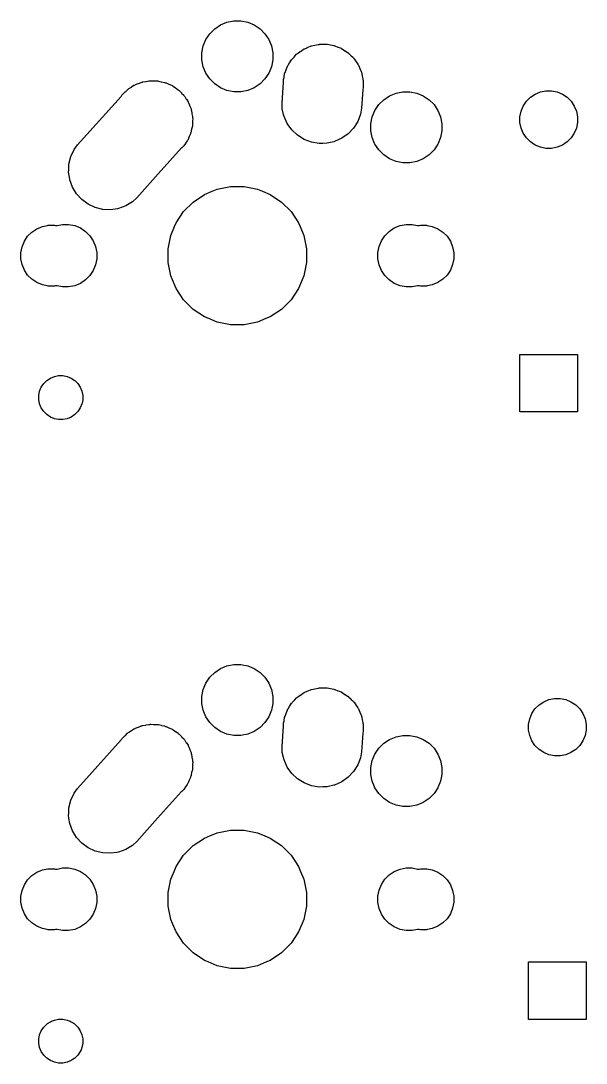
# Model space of a CAD drawing. Extents: x 53 to 306, y -113 to -55.
# Drawn here: x 246.01 to 262.73, y -90.58 to -59.72 of the extents above; entities that cross this region are included whole.
import ezdxf

# ---------------------------------------------------------------- set-up
doc = ezdxf.new("R2010")
doc.units = 0
doc.layers.add('BLACK', color=7, linetype='CONTINUOUS')

msp = doc.modelspace()

# ---------------------------------------------------------------- linework, layer by layer
at = {"layer": 'BLACK', "linetype": 'CONTINUOUS'}
for p, q in [((251.742, -59.9586), (251.914, -59.8436)), ((251.914, -59.8436), (252.105, -59.7644)), ((251.914, -59.8436), (251.914, -59.8436)), ((252.105, -59.7644), (252.308, -59.724)), ((252.308, -59.724), (252.516, -59.724)), ((252.516, -59.724), (252.719, -59.7644)), ((252.719, -59.7644), (252.91, -59.8436)), ((252.91, -59.8436), (252.91, -59.8436)), ((252.91, -59.8436), (253.082, -59.9586)), ((251.55, -60.1728), (251.596, -60.105)), ((251.596, -60.105), (251.742, -59.9586)), ((253.082, -59.9586), (253.228, -60.105)), ((253.228, -60.105), (253.274, -60.1728)), ((251.361, -60.6715), (251.401, -60.4684)), ((251.401, -60.4684), (251.481, -60.2772)), ((251.481, -60.2772), (251.55, -60.1728)), ((253.274, -60.1728), (253.343, -60.2772)), ((253.343, -60.2772), (253.423, -60.4684)), ((253.423, -60.4684), (253.463, -60.6715)), ((254.583, -60.4731), (254.603, -60.4667)), ((254.603, -60.4667), (254.609, -60.4642)), ((254.609, -60.4642), (254.699, -60.4463)), ((254.699, -60.4463), (254.703, -60.4455)), ((254.703, -60.4455), (254.8, -60.423)), ((254.8, -60.423), (254.809, -60.4227)), ((254.809, -60.4227), (254.829, -60.4204)), ((254.829, -60.4204), (254.836, -60.419)), ((254.836, -60.419), (254.931, -60.419)), ((254.931, -60.419), (254.935, -60.4189)), ((254.935, -60.4189), (255.032, -60.416)), ((255.032, -60.416), (255.039, -60.4173)), ((255.039, -60.4173), (255.06, -60.419)), ((255.06, -60.419), (255.068, -60.419)), ((255.068, -60.419), (255.164, -60.4381)), ((255.164, -60.4381), (255.167, -60.4387)), ((255.167, -60.4387), (255.26, -60.4543)), ((255.26, -60.4543), (255.267, -60.4569)), ((255.267, -60.4569), (255.287, -60.4626)), ((255.287, -60.4626), (255.295, -60.4642)), ((255.295, -60.4642), (255.388, -60.5028)), ((251.361, -60.8785), (251.361, -60.6715)), ((253.463, -60.6715), (253.463, -60.8785)), ((254.101, -60.7829), (254.175, -60.7045)), ((254.175, -60.7045), (254.182, -60.699)), ((254.182, -60.699), (254.198, -60.6856)), ((254.198, -60.6856), (254.202, -60.6815)), ((254.202, -60.6815), (254.248, -60.651)), ((254.248, -60.651), (254.274, -60.6334)), ((254.274, -60.6334), (254.277, -60.6313)), ((254.277, -60.6313), (254.363, -60.5701)), ((254.363, -60.5701), (254.372, -60.5663)), ((254.372, -60.5663), (254.39, -60.5563)), ((254.39, -60.5563), (254.395, -60.5528)), ((254.395, -60.5528), (254.403, -60.5495)), ((254.403, -60.5495), (254.477, -60.5187)), ((254.477, -60.5187), (254.481, -60.5173)), ((254.481, -60.5173), (254.575, -60.475)), ((254.575, -60.475), (254.583, -60.4731)), ((255.388, -60.5028), (255.391, -60.5041)), ((255.391, -60.5041), (255.477, -60.5365)), ((255.477, -60.5365), (255.483, -60.54)), ((255.483, -60.54), (255.501, -60.5495)), ((255.501, -60.5495), (255.509, -60.5528)), ((255.509, -60.5528), (255.595, -60.6104)), ((255.595, -60.6104), (255.598, -60.6123)), ((255.598, -60.6123), (255.673, -60.6594)), ((255.673, -60.6594), (255.678, -60.6635)), ((255.678, -60.6635), (255.694, -60.6764)), ((255.694, -60.6764), (255.702, -60.6815)), ((255.702, -60.6815), (255.777, -60.7565)), ((255.777, -60.7565), (255.779, -60.7591)), ((255.779, -60.7591), (255.812, -60.7897)), ((251.401, -61.0816), (251.361, -60.8785)), ((251.481, -61.2728), (251.401, -61.0816)), ((253.423, -61.0816), (253.343, -61.2728)), ((253.463, -60.8785), (253.423, -61.0816)), ((253.854, -61.1731), (253.893, -61.0695)), ((253.893, -61.0695), (253.898, -61.061)), ((253.898, -61.061), (253.908, -61.0426)), ((253.908, -61.0426), (253.91, -61.038)), ((253.91, -61.038), (253.956, -60.9691)), ((253.956, -60.9691), (253.958, -60.966)), ((253.958, -60.966), (254.016, -60.8731)), ((254.016, -60.8731), (254.023, -60.866)), ((254.023, -60.866), (254.036, -60.8498)), ((254.036, -60.8498), (254.039, -60.8453)), ((254.039, -60.8453), (254.098, -60.7856)), ((254.098, -60.7856), (254.101, -60.7829)), ((255.812, -60.7897), (255.842, -60.8182)), ((255.842, -60.8182), (255.845, -60.8227)), ((255.845, -60.8227), (255.859, -60.8386)), ((255.859, -60.8386), (255.865, -60.8453)), ((255.865, -60.8453), (255.925, -60.9352)), ((255.925, -60.9352), (255.928, -60.9383)), ((255.928, -60.9383), (255.976, -61.0068)), ((255.976, -61.0068), (255.979, -61.0116)), ((255.979, -61.0116), (255.989, -61.0297)), ((255.989, -61.0297), (255.994, -61.038)), ((255.994, -61.038), (256.036, -61.1394)), ((251.596, -61.445), (251.481, -61.2728)), ((251.481, -61.2728), (251.481, -61.2728)), ((253.343, -61.2728), (253.228, -61.445)), ((253.343, -61.2728), (253.343, -61.2728)), ((253.792, -61.396), (253.811, -61.2861)), ((253.811, -61.2861), (253.815, -61.2766)), ((253.811, -61.2861), (253.811, -61.2861)), ((253.811, -61.2861), (253.811, -61.2861)), ((253.815, -61.2766), (253.82, -61.2567)), ((253.82, -61.2567), (253.821, -61.252)), ((253.821, -61.252), (253.852, -61.1764)), ((253.852, -61.1764), (253.854, -61.1731)), ((256.036, -61.1394), (256.038, -61.1427)), ((256.038, -61.1427), (256.072, -61.2181)), ((256.072, -61.2181), (256.073, -61.2229)), ((256.073, -61.2229), (256.079, -61.2426)), ((256.079, -61.2426), (256.083, -61.252)), ((256.083, -61.252), (256.088, -61.2766)), ((256.088, -61.2766), (256.104, -61.3607)), ((256.104, -61.3607), (256.105, -61.3644)), ((256.105, -61.3644), (256.124, -61.4438)), ((249.203, -61.7294), (249.278, -61.6841)), ((249.278, -61.6841), (249.283, -61.6811)), ((249.283, -61.6811), (249.355, -61.6328)), ((249.355, -61.6328), (249.37, -61.6265)), ((249.355, -61.6328), (249.355, -61.6328)), ((249.37, -61.6265), (249.387, -61.6179)), ((249.387, -61.6179), (249.401, -61.6093)), ((249.401, -61.6093), (249.484, -61.5794)), ((249.484, -61.5794), (249.489, -61.5775)), ((249.489, -61.5775), (249.569, -61.5442)), ((249.569, -61.5442), (249.585, -61.541)), ((249.585, -61.541), (249.603, -61.5359)), ((249.603, -61.5359), (249.619, -61.5302)), ((249.619, -61.5302), (249.705, -61.5169)), ((249.705, -61.5169), (249.711, -61.516)), ((249.711, -61.516), (249.796, -61.499)), ((249.796, -61.499), (249.813, -61.499)), ((249.813, -61.499), (249.832, -61.4976)), ((249.832, -61.4976), (249.848, -61.495)), ((249.848, -61.495), (249.848, -61.495)), ((249.848, -61.495), (249.852, -61.4952)), ((249.852, -61.4952), (249.935, -61.4989)), ((249.935, -61.4989), (249.941, -61.499)), ((249.941, -61.499), (250.028, -61.499)), ((250.028, -61.499), (250.044, -61.5022)), ((250.044, -61.5022), (250.063, -61.5045)), ((250.063, -61.5045), (250.08, -61.5052)), ((250.08, -61.5052), (250.164, -61.526)), ((250.164, -61.526), (250.17, -61.5272)), ((250.17, -61.5272), (250.255, -61.5442)), ((250.255, -61.5442), (250.27, -61.5505)), ((250.27, -61.5505), (250.288, -61.5564)), ((250.288, -61.5564), (250.3, -61.5592)), ((250.3, -61.5592), (250.305, -61.5604)), ((250.305, -61.5604), (250.384, -61.5973)), ((250.384, -61.5973), (250.389, -61.5995)), ((250.389, -61.5995), (250.469, -61.6328)), ((250.469, -61.6328), (250.469, -61.6328)), ((250.469, -61.6328), (250.483, -61.642)), ((250.483, -61.642), (250.499, -61.6514)), ((250.499, -61.6514), (250.514, -61.6584)), ((250.514, -61.6584), (250.585, -61.71)), ((251.742, -61.5914), (251.596, -61.445)), ((251.914, -61.7064), (251.742, -61.5914)), ((253.082, -61.5914), (252.91, -61.7064)), ((253.228, -61.445), (253.082, -61.5914)), ((253.735, -62.1527), (253.776, -61.5524)), ((253.776, -61.4792), (253.78, -61.4573)), ((253.776, -61.544), (253.776, -61.4792)), ((253.776, -61.5524), (253.776, -61.544)), ((253.78, -61.4573), (253.792, -61.3996)), ((253.792, -61.3996), (253.792, -61.396)), ((256.124, -61.4438), (256.124, -61.4485)), ((256.124, -61.4485), (256.126, -61.4692)), ((256.126, -61.4692), (256.128, -61.4792)), ((256.128, -61.4792), (256.128, -61.5906)), ((256.128, -61.5906), (256.128, -61.5943)), ((256.128, -61.5943), (256.129, -61.6173)), ((256.129, -61.6173), (256.128, -61.6241)), ((256.128, -61.6241), (256.128, -61.6325)), ((256.128, -61.6325), (256.128, -61.7108)), ((247.688, -63.3926), (248.975, -61.9585)), ((248.975, -61.9585), (248.986, -61.9445)), ((248.986, -61.9445), (248.999, -61.9253)), ((248.999, -61.9253), (249.055, -61.8685)), ((249.055, -61.8685), (249.06, -61.8636)), ((249.06, -61.8636), (249.075, -61.8466)), ((249.075, -61.8466), (249.097, -61.8268)), ((249.075, -61.8466), (249.075, -61.8466)), ((249.075, -61.8466), (249.075, -61.8466)), ((249.097, -61.8268), (249.101, -61.823)), ((249.101, -61.823), (249.162, -61.7615)), ((249.162, -61.7615), (249.176, -61.7524)), ((249.176, -61.7524), (249.191, -61.7406)), ((249.191, -61.7406), (249.203, -61.7294)), ((249.203, -61.7294), (249.203, -61.7294)), ((250.585, -61.71), (250.589, -61.7131)), ((250.589, -61.7131), (250.614, -61.7294)), ((250.614, -61.7294), (250.662, -61.7615)), ((250.662, -61.7615), (250.673, -61.7733)), ((250.673, -61.7733), (250.688, -61.7856)), ((250.688, -61.7856), (250.701, -61.7954)), ((250.701, -61.7954), (250.76, -61.8597)), ((250.76, -61.8597), (250.764, -61.8637)), ((250.764, -61.8637), (250.825, -61.9253)), ((250.825, -61.9253), (250.835, -61.9391)), ((250.835, -61.9391), (250.846, -61.9541)), ((250.846, -61.9541), (250.858, -61.9663)), ((250.858, -61.9663), (250.903, -62.0407)), ((252.105, -61.7856), (251.914, -61.7064)), ((251.914, -61.7064), (251.914, -61.7064)), ((251.914, -61.7064), (251.914, -61.7064)), ((252.308, -61.826), (252.105, -61.7856)), ((252.516, -61.826), (252.308, -61.826)), ((252.719, -61.7856), (252.516, -61.826)), ((252.91, -61.7064), (252.719, -61.7856)), ((252.91, -61.7064), (252.91, -61.7064)), ((252.91, -61.7064), (252.91, -61.7064)), ((256.119, -61.7619), (256.081, -62.3126)), ((256.121, -61.746), (256.119, -61.7619)), ((256.128, -61.7108), (256.121, -61.746)), ((256.742, -62.0586), (256.914, -61.9436)), ((256.914, -61.9436), (257.105, -61.8644)), ((256.914, -61.9436), (256.914, -61.9436)), ((257.105, -61.8644), (257.308, -61.824)), ((257.308, -61.824), (257.516, -61.824)), ((257.516, -61.824), (257.719, -61.8644)), ((257.719, -61.8644), (257.91, -61.9436)), ((257.91, -61.9436), (257.91, -61.9436)), ((257.91, -61.9436), (258.082, -62.0586)), ((260.959, -62.1055), (261.078, -61.987)), ((261.078, -61.987), (261.217, -61.8939)), ((261.217, -61.8939), (261.372, -61.8297)), ((261.372, -61.8297), (261.536, -61.797)), ((261.536, -61.797), (261.704, -61.797)), ((261.704, -61.797), (261.868, -61.8297)), ((261.868, -61.8297), (262.023, -61.8939)), ((262.023, -61.8939), (262.162, -61.987)), ((262.162, -61.987), (262.281, -62.1055)), ((250.903, -62.0407), (250.906, -62.0454)), ((250.906, -62.0454), (250.954, -62.118)), ((250.954, -62.118), (250.961, -62.1333)), ((250.961, -62.1333), (250.969, -62.1503)), ((250.969, -62.1503), (250.978, -62.1644)), ((250.978, -62.1644), (251.007, -62.2462)), ((251.007, -62.2462), (251.009, -62.2512)), ((251.009, -62.2512), (251.035, -62.3126)), ((251.035, -62.3126), (251.043, -62.332)), ((253.736, -62.1939), (253.735, -62.1527)), ((253.74, -62.3262), (253.736, -62.1939)), ((256.081, -62.3126), (256.053, -62.4838)), ((256.5, -62.3488), (256.596, -62.205)), ((256.596, -62.205), (256.742, -62.0586)), ((258.082, -62.0586), (258.228, -62.205)), ((258.228, -62.205), (258.324, -62.3488)), ((260.802, -62.3998), (260.866, -62.2449)), ((260.866, -62.2449), (260.959, -62.1055)), ((262.281, -62.1055), (262.374, -62.2449)), ((262.374, -62.2449), (262.438, -62.3998)), ((251.043, -62.332), (251.046, -62.3483)), ((251.046, -62.3483), (251.051, -62.3666)), ((251.051, -62.3666), (251.057, -62.3821)), ((251.057, -62.3821), (251.07, -62.4681)), ((251.07, -62.4681), (251.071, -62.4735)), ((251.071, -62.4735), (251.088, -62.5592)), ((251.088, -62.5592), (251.088, -62.5758)), ((251.088, -62.5758), (251.089, -62.5948)), ((251.092, -62.6111), (251.088, -62.6979)), ((251.089, -62.5948), (251.092, -62.6111)), ((251.092, -62.6111), (251.092, -62.6111)), ((253.78, -62.4989), (253.74, -62.3262)), ((253.792, -62.5519), (253.78, -62.4989)), ((253.887, -62.7632), (253.792, -62.5519)), ((256.053, -62.4838), (255.97, -62.7004)), ((256.361, -62.7715), (256.401, -62.5684)), ((256.401, -62.5684), (256.481, -62.3772)), ((256.481, -62.3772), (256.5, -62.3488)), ((258.324, -62.3488), (258.343, -62.3772)), ((258.343, -62.3772), (258.423, -62.5684)), ((258.423, -62.5684), (258.463, -62.7715)), ((260.769, -62.5642), (260.802, -62.3998)), ((260.769, -62.7318), (260.769, -62.5642)), ((262.438, -62.3998), (262.471, -62.5642)), ((262.471, -62.5642), (262.471, -62.7318)), ((251.06, -62.9323), (251.051, -62.9785)), ((251.061, -62.9269), (251.06, -62.9323)), ((251.082, -62.8425), (251.061, -62.9269)), ((251.085, -62.8072), (251.082, -62.826)), ((251.082, -62.826), (251.082, -62.8425)), ((251.088, -62.7908), (251.085, -62.8072)), ((251.088, -62.6979), (251.088, -62.7034)), ((251.088, -62.7034), (251.088, -62.7908)), ((254.022, -62.9518), (253.887, -62.7632)), ((255.848, -62.8968), (255.689, -63.0655)), ((255.97, -62.7004), (255.848, -62.8968)), ((256.361, -62.9785), (256.361, -62.7715)), ((258.463, -62.7715), (258.463, -62.9785)), ((260.802, -62.8962), (260.769, -62.7318)), ((260.866, -63.0511), (260.802, -62.8962)), ((262.438, -62.8962), (262.374, -63.0511)), ((262.471, -62.7318), (262.438, -62.8962)), ((250.945, -63.2459), (250.936, -63.2625)), ((250.949, -63.2398), (250.945, -63.2459)), ((250.954, -63.232), (250.949, -63.2398)), ((250.988, -63.1512), (250.954, -63.232)), ((250.99, -63.1462), (250.988, -63.1512)), ((251.027, -63.0675), (250.99, -63.1462)), ((251.031, -63.0515), (251.027, -63.0675)), ((251.036, -63.0334), (251.031, -63.0515)), ((251.043, -63.018), (251.036, -63.0334)), ((251.051, -62.9785), (251.043, -63.018)), ((254.19, -63.1106), (254.022, -62.9518)), ((254.387, -63.2335), (254.19, -63.1106)), ((254.603, -63.3156), (254.387, -63.2335)), ((255.5, -63.1999), (255.289, -63.295)), ((255.689, -63.0655), (255.5, -63.1999)), ((256.401, -63.1816), (256.361, -62.9785)), ((256.472, -63.3511), (256.401, -63.1816)), ((258.423, -63.1816), (258.352, -63.3511)), ((258.463, -62.9785), (258.423, -63.1816)), ((260.959, -63.1905), (260.866, -63.0511)), ((261.078, -63.309), (260.959, -63.1905)), ((262.281, -63.1905), (262.162, -63.309)), ((262.374, -63.0511), (262.281, -63.1905)), ((247.487, -63.7425), (247.585, -63.5326)), ((247.585, -63.5326), (247.688, -63.3926)), ((247.688, -63.3926), (247.688, -63.3926)), ((247.688, -63.3926), (247.688, -63.3926)), ((250.764, -63.4868), (250.075, -64.2541)), ((250.768, -63.4818), (250.764, -63.4868)), ((250.825, -63.4247), (250.768, -63.4818)), ((250.874, -63.3519), (250.825, -63.4247)), ((250.877, -63.3474), (250.874, -63.3519)), ((250.929, -63.2774), (250.877, -63.3474)), ((250.936, -63.2625), (250.929, -63.2774)), ((254.832, -63.354), (254.603, -63.3156)), ((254.94, -63.3507), (254.832, -63.354)), ((255.063, -63.347), (254.94, -63.3507)), ((255.264, -63.3007), (255.063, -63.347)), ((255.289, -63.295), (255.264, -63.3007)), ((256.481, -63.3728), (256.472, -63.3511)), ((256.596, -63.545), (256.481, -63.3728)), ((256.742, -63.6914), (256.596, -63.545)), ((258.228, -63.545), (258.082, -63.6914)), ((258.343, -63.3728), (258.228, -63.545)), ((258.352, -63.3511), (258.343, -63.3728)), ((261.217, -63.4021), (261.078, -63.309)), ((261.372, -63.4663), (261.217, -63.4021)), ((261.536, -63.499), (261.372, -63.4663)), ((261.704, -63.499), (261.536, -63.499)), ((261.868, -63.4663), (261.704, -63.499)), ((262.023, -63.4021), (261.868, -63.4663)), ((262.162, -63.309), (262.023, -63.4021)), ((247.432, -63.9675), (247.487, -63.7425)), ((256.914, -63.8064), (256.742, -63.6914)), ((257.105, -63.8856), (256.914, -63.8064)), ((256.914, -63.8064), (256.914, -63.8064)), ((256.914, -63.8064), (256.914, -63.8064)), ((257.91, -63.8064), (257.719, -63.8856)), ((258.082, -63.6914), (257.91, -63.8064)), ((257.91, -63.8064), (257.91, -63.8064)), ((257.91, -63.8064), (257.91, -63.8064)), ((247.422, -64.1989), (247.425, -64.1413)), ((247.425, -64.1413), (247.432, -63.9675)), ((257.308, -63.926), (257.105, -63.8856)), ((257.516, -63.926), (257.308, -63.926)), ((257.719, -63.8856), (257.516, -63.926)), ((247.445, -64.351), (247.422, -64.1989)), ((247.457, -64.4279), (247.445, -64.351)), ((247.536, -64.6456), (247.457, -64.4279)), ((250.075, -64.2541), (249.439, -64.9634)), ((247.656, -64.8437), (247.536, -64.6456)), ((251.443, -64.8628), (251.667, -64.7703)), ((251.667, -64.7703), (251.816, -64.7087)), ((251.816, -64.7087), (252.211, -64.6301)), ((252.211, -64.6301), (252.613, -64.6301)), ((252.613, -64.6301), (253.008, -64.7087)), ((253.008, -64.7087), (253.157, -64.7703)), ((253.157, -64.7703), (253.381, -64.8628)), ((247.813, -65.0145), (247.656, -64.8437)), ((248, -65.1516), (247.813, -65.0145)), ((249.311, -65.0806), (249.113, -65.2007)), ((249.439, -64.9634), (249.311, -65.0806)), ((250.824, -65.3715), (251.108, -65.0866)), ((251.108, -65.0866), (251.443, -64.8628)), ((253.381, -64.8628), (253.716, -65.0866)), ((253.716, -65.0866), (254, -65.3715)), ((248.209, -65.2496), (248, -65.1516)), ((248.434, -65.3048), (248.209, -65.2496)), ((248.666, -65.315), (248.434, -65.3048)), ((248.867, -65.2841), (248.666, -65.315)), ((248.666, -65.315), (248.666, -65.315)), ((248.895, -65.2798), (248.867, -65.2841)), ((249.113, -65.2007), (248.895, -65.2798)), ((250.6, -65.7064), (250.824, -65.3715)), ((254, -65.3715), (254.224, -65.7064)), ((250.557, -65.8086), (250.6, -65.7064)), ((254.224, -65.7064), (254.267, -65.8086)), ((246.212, -66.1006), (246.338, -65.9751)), ((246.338, -65.9751), (246.485, -65.8765)), ((246.485, -65.8765), (246.649, -65.8086)), ((246.649, -65.8086), (246.798, -65.7789)), ((246.798, -65.7789), (246.823, -65.774)), ((246.823, -65.774), (247.001, -65.774)), ((247.001, -65.774), (247.034, -65.7805)), ((247.034, -65.7805), (247.058, -65.7829)), ((247.058, -65.7829), (247.082, -65.7805)), ((247.082, -65.7805), (247.241, -65.749)), ((247.241, -65.749), (247.423, -65.749)), ((247.423, -65.749), (247.602, -65.7846)), ((247.602, -65.7846), (247.771, -65.8544)), ((247.771, -65.8544), (247.922, -65.9557)), ((247.922, -65.9557), (248.051, -66.0847)), ((250.446, -66.0785), (250.557, -65.8086)), ((254.267, -65.8086), (254.378, -66.0785)), ((256.773, -66.0847), (256.902, -65.9557)), ((256.902, -65.9557), (257.053, -65.8544)), ((257.053, -65.8544), (257.222, -65.7846)), ((257.222, -65.7846), (257.401, -65.749)), ((257.401, -65.749), (257.583, -65.749)), ((257.583, -65.749), (257.742, -65.7805)), ((257.742, -65.7805), (257.766, -65.7829)), ((257.766, -65.7829), (257.79, -65.7805)), ((257.79, -65.7805), (257.823, -65.774)), ((257.823, -65.774), (258.001, -65.774)), ((258.001, -65.774), (258.026, -65.7789)), ((258.026, -65.7789), (258.175, -65.8086)), ((258.175, -65.8086), (258.339, -65.8765)), ((258.339, -65.8765), (258.486, -65.9751)), ((258.486, -65.9751), (258.612, -66.1006)), ((246.046, -66.4122), (246.114, -66.2482)), ((246.114, -66.2482), (246.212, -66.1006)), ((248.051, -66.0847), (248.153, -66.2364)), ((248.153, -66.2364), (248.222, -66.4049)), ((250.367, -66.4736), (250.446, -66.0785)), ((254.378, -66.0785), (254.457, -66.4736)), ((256.602, -66.4049), (256.671, -66.2364)), ((256.671, -66.2364), (256.773, -66.0847)), ((258.612, -66.1006), (258.71, -66.2482)), ((258.71, -66.2482), (258.778, -66.4122)), ((246.011, -66.5863), (246.046, -66.4122)), ((246.011, -66.7637), (246.011, -66.5863)), ((248.222, -66.4049), (248.258, -66.5838)), ((248.258, -66.5838), (248.258, -66.7662)), ((250.367, -66.8764), (250.367, -66.4736)), ((254.457, -66.4736), (254.457, -66.8764)), ((256.566, -66.5838), (256.602, -66.4049)), ((256.566, -66.7662), (256.566, -66.5838)), ((258.778, -66.4122), (258.813, -66.5863)), ((258.813, -66.5863), (258.813, -66.7637)), ((246.046, -66.9378), (246.011, -66.7637)), ((246.114, -67.1018), (246.046, -66.9378)), ((248.222, -66.9451), (248.153, -67.1136)), ((248.258, -66.7662), (248.222, -66.9451)), ((250.446, -67.2715), (250.367, -66.8764)), ((254.457, -66.8764), (254.378, -67.2715)), ((256.602, -66.9451), (256.566, -66.7662)), ((256.671, -67.1136), (256.602, -66.9451)), ((258.778, -66.9378), (258.71, -67.1018)), ((258.813, -66.7637), (258.778, -66.9378)), ((246.212, -67.2494), (246.114, -67.1018)), ((246.338, -67.3749), (246.212, -67.2494)), ((248.153, -67.1136), (248.051, -67.2653)), ((256.773, -67.2653), (256.671, -67.1136)), ((258.612, -67.2494), (258.486, -67.3749)), ((258.71, -67.1018), (258.612, -67.2494)), ((246.485, -67.4735), (246.338, -67.3749)), ((246.649, -67.5414), (246.485, -67.4735)), ((246.79, -67.5695), (246.649, -67.5414)), ((247.602, -67.5654), (247.423, -67.601)), ((247.771, -67.4956), (247.602, -67.5654)), ((247.922, -67.3943), (247.771, -67.4956)), ((248.051, -67.2653), (247.922, -67.3943)), ((250.497, -67.3943), (250.446, -67.2715)), ((250.6, -67.6436), (250.497, -67.3943)), ((254.327, -67.3943), (254.224, -67.6436)), ((254.378, -67.2715), (254.327, -67.3943)), ((256.902, -67.3943), (256.773, -67.2653)), ((257.053, -67.4956), (256.902, -67.3943)), ((257.222, -67.5654), (257.053, -67.4956)), ((257.401, -67.601), (257.222, -67.5654)), ((258.175, -67.5414), (258.034, -67.5695)), ((258.339, -67.4735), (258.175, -67.5414)), ((258.486, -67.3749), (258.339, -67.4735)), ((246.823, -67.576), (246.79, -67.5695)), ((247.001, -67.576), (246.823, -67.576)), ((247.034, -67.5695), (247.001, -67.576)), ((247.058, -67.5671), (247.034, -67.5695)), ((247.082, -67.5695), (247.058, -67.5671)), ((247.241, -67.601), (247.082, -67.5695)), ((247.423, -67.601), (247.241, -67.601)), ((250.824, -67.9785), (250.6, -67.6436)), ((254.224, -67.6436), (254, -67.9785)), ((257.583, -67.601), (257.401, -67.601)), ((257.742, -67.5695), (257.583, -67.601)), ((257.766, -67.5671), (257.742, -67.5695)), ((257.79, -67.5695), (257.766, -67.5671)), ((257.823, -67.576), (257.79, -67.5695)), ((258.001, -67.576), (257.823, -67.576)), ((258.034, -67.5695), (258.001, -67.576)), ((251.108, -68.2634), (250.824, -67.9785)), ((254, -67.9785), (253.716, -68.2634)), ((251.443, -68.4872), (251.108, -68.2634)), ((251.568, -68.5389), (251.443, -68.4872)), ((253.381, -68.4872), (253.256, -68.5389)), ((253.716, -68.2634), (253.381, -68.4872)), ((251.816, -68.6413), (251.568, -68.5389)), ((252.211, -68.7199), (251.816, -68.6413)), ((252.613, -68.7199), (252.211, -68.7199)), ((253.008, -68.6413), (252.613, -68.7199)), ((253.256, -68.5389), (253.008, -68.6413)), ((260.769, -71.299), (260.769, -69.597)), ((260.769, -69.597), (262.471, -69.597)), ((262.471, -69.597), (262.471, -71.299)), ((246.782, -70.3659), (246.884, -70.2981)), ((246.884, -70.2981), (247.002, -70.249)), ((247.002, -70.249), (247.128, -70.224)), ((247.128, -70.224), (247.256, -70.224)), ((247.256, -70.224), (247.382, -70.249)), ((247.382, -70.249), (247.5, -70.2981)), ((247.5, -70.2981), (247.602, -70.3659)), ((246.566, -70.6851), (246.615, -70.5666)), ((246.615, -70.5666), (246.686, -70.46)), ((246.686, -70.46), (246.777, -70.3693)), ((246.777, -70.3693), (246.782, -70.3659)), ((247.602, -70.3659), (247.607, -70.3693)), ((247.607, -70.3693), (247.698, -70.46)), ((247.698, -70.46), (247.769, -70.5666)), ((247.769, -70.5666), (247.818, -70.6851)), ((246.541, -70.8109), (246.566, -70.6851)), ((246.541, -70.9391), (246.541, -70.8109)), ((246.56, -71.0362), (246.541, -70.9391)), ((247.818, -70.6851), (247.843, -70.8109)), ((247.843, -70.9391), (247.824, -71.0362)), ((247.843, -70.8109), (247.843, -70.9391)), ((246.566, -71.0649), (246.56, -71.0362)), ((246.615, -71.1834), (246.566, -71.0649)), ((246.686, -71.29), (246.615, -71.1834)), ((247.769, -71.1834), (247.698, -71.29)), ((247.818, -71.0649), (247.769, -71.1834)), ((247.824, -71.0362), (247.818, -71.0649)), ((246.777, -71.3807), (246.686, -71.29)), ((246.884, -71.4519), (246.777, -71.3807)), ((247.002, -71.501), (246.884, -71.4519)), ((246.884, -71.4519), (246.884, -71.4519)), ((246.884, -71.4519), (246.884, -71.4519)), ((247.128, -71.526), (247.002, -71.501)), ((247.256, -71.526), (247.128, -71.526)), ((247.382, -71.501), (247.256, -71.526)), ((247.5, -71.4519), (247.382, -71.501)), ((247.607, -71.3807), (247.5, -71.4519)), ((247.5, -71.4519), (247.5, -71.4519)), ((247.5, -71.4519), (247.5, -71.4519)), ((247.698, -71.29), (247.607, -71.3807)), ((262.471, -71.299), (260.769, -71.299)), ((251.742, -79.0086), (251.914, -78.8936)), ((251.914, -78.8936), (251.981, -78.866)), ((251.981, -78.866), (252.105, -78.8144)), ((252.105, -78.8144), (252.308, -78.774)), ((252.308, -78.774), (252.516, -78.774)), ((252.516, -78.774), (252.719, -78.8144)), ((252.719, -78.8144), (252.843, -78.866)), ((252.843, -78.866), (252.91, -78.8936)), ((252.91, -78.8936), (253.082, -79.0086)), ((251.481, -79.3259), (251.596, -79.155)), ((251.596, -79.155), (251.742, -79.0086)), ((253.082, -79.0086), (253.228, -79.155)), ((253.228, -79.155), (253.343, -79.3259)), ((251.361, -79.7215), (251.401, -79.5184)), ((251.401, -79.5184), (251.481, -79.3272)), ((251.481, -79.3272), (251.481, -79.3259)), ((253.343, -79.3259), (253.343, -79.3272)), ((253.343, -79.3272), (253.423, -79.5184)), ((253.423, -79.5184), (253.463, -79.7215)), ((254.403, -79.5995), (254.477, -79.5687)), ((254.477, -79.5687), (254.481, -79.5673)), ((254.481, -79.5673), (254.575, -79.525)), ((254.575, -79.525), (254.583, -79.5231)), ((254.583, -79.5231), (254.603, -79.5167)), ((254.603, -79.5167), (254.609, -79.5142)), ((254.609, -79.5142), (254.699, -79.4963)), ((254.699, -79.4963), (254.703, -79.4955)), ((254.703, -79.4955), (254.8, -79.473)), ((254.8, -79.473), (254.809, -79.4727)), ((254.809, -79.4727), (254.829, -79.4704)), ((254.829, -79.4704), (254.836, -79.469)), ((254.836, -79.469), (254.931, -79.469)), ((254.931, -79.469), (254.935, -79.4689)), ((254.935, -79.4689), (255.032, -79.466)), ((255.032, -79.466), (255.039, -79.4673)), ((255.039, -79.4673), (255.06, -79.469)), ((255.06, -79.469), (255.068, -79.469)), ((255.068, -79.469), (255.164, -79.4881)), ((255.164, -79.4881), (255.167, -79.4887)), ((255.167, -79.4887), (255.26, -79.5043)), ((255.26, -79.5043), (255.267, -79.5069)), ((255.267, -79.5069), (255.287, -79.5126)), ((255.287, -79.5126), (255.295, -79.5142)), ((255.295, -79.5142), (255.388, -79.5528)), ((255.388, -79.5528), (255.391, -79.5541)), ((255.391, -79.5541), (255.477, -79.5865)), ((255.477, -79.5865), (255.483, -79.59)), ((255.483, -79.59), (255.501, -79.5995)), ((251.361, -79.9285), (251.361, -79.7215)), ((253.463, -79.7215), (253.463, -79.9285)), ((254.023, -79.916), (254.036, -79.8998)), ((254.036, -79.8998), (254.039, -79.8953)), ((254.039, -79.8953), (254.098, -79.8356)), ((254.098, -79.8356), (254.101, -79.8329)), ((254.101, -79.8329), (254.175, -79.7545)), ((254.175, -79.7545), (254.182, -79.749)), ((254.182, -79.749), (254.198, -79.7356)), ((254.198, -79.7356), (254.202, -79.7315)), ((254.202, -79.7315), (254.268, -79.6878)), ((254.268, -79.6878), (254.274, -79.6834)), ((254.274, -79.6834), (254.277, -79.6813)), ((254.277, -79.6813), (254.363, -79.6201)), ((254.363, -79.6201), (254.372, -79.6163)), ((254.372, -79.6163), (254.39, -79.6063)), ((254.39, -79.6063), (254.395, -79.6028)), ((254.395, -79.6028), (254.403, -79.5995)), ((255.501, -79.5995), (255.509, -79.6028)), ((255.509, -79.6028), (255.595, -79.6604)), ((255.595, -79.6604), (255.598, -79.6623)), ((255.598, -79.6623), (255.673, -79.7094)), ((255.673, -79.7094), (255.678, -79.7135)), ((255.678, -79.7135), (255.694, -79.7264)), ((255.694, -79.7264), (255.702, -79.7315)), ((255.702, -79.7315), (255.777, -79.8065)), ((255.777, -79.8065), (255.779, -79.8091)), ((255.779, -79.8091), (255.825, -79.8522)), ((255.825, -79.8522), (255.842, -79.8682)), ((255.842, -79.8682), (255.845, -79.8727)), ((255.845, -79.8727), (255.859, -79.8886)), ((255.859, -79.8886), (255.865, -79.8953)), ((255.865, -79.8953), (255.925, -79.9852)), ((261.332, -79.97), (261.471, -79.8769)), ((261.471, -79.8769), (261.626, -79.8127)), ((261.626, -79.8127), (261.79, -79.78)), ((261.79, -79.78), (261.958, -79.78)), ((261.958, -79.78), (262.122, -79.8127)), ((262.122, -79.8127), (262.277, -79.8769)), ((262.277, -79.8769), (262.416, -79.97)), ((251.401, -80.1316), (251.361, -79.9285)), ((251.481, -80.3228), (251.401, -80.1316)), ((253.423, -80.1316), (253.343, -80.3228)), ((253.463, -79.9285), (253.423, -80.1316)), ((253.854, -80.2231), (253.893, -80.1195)), ((253.893, -80.1195), (253.898, -80.111)), ((253.898, -80.111), (253.908, -80.0926)), ((253.908, -80.0926), (253.91, -80.088)), ((253.91, -80.088), (253.956, -80.0191)), ((253.956, -80.0191), (253.958, -80.016)), ((253.958, -80.016), (254.016, -79.9231)), ((254.016, -79.9231), (254.023, -79.916)), ((255.925, -79.9852), (255.928, -79.9883)), ((255.928, -79.9883), (255.976, -80.0568)), ((255.976, -80.0568), (255.979, -80.0616)), ((255.979, -80.0616), (255.989, -80.0797)), ((255.989, -80.0797), (255.994, -80.088)), ((255.994, -80.088), (256.036, -80.1894)), ((256.036, -80.1894), (256.038, -80.1927)), ((256.038, -80.1927), (256.072, -80.2681)), ((261.12, -80.2279), (261.213, -80.0885)), ((261.213, -80.0885), (261.332, -79.97)), ((262.416, -79.97), (262.535, -80.0885)), ((262.535, -80.0885), (262.628, -80.2279)), ((251.596, -80.495), (251.481, -80.3228)), ((251.481, -80.3228), (251.481, -80.3228)), ((251.742, -80.6414), (251.596, -80.495)), ((253.228, -80.495), (253.082, -80.6414)), ((253.343, -80.3228), (253.228, -80.495)), ((253.343, -80.3228), (253.343, -80.3228)), ((253.776, -80.5292), (253.78, -80.5073)), ((253.78, -80.5073), (253.792, -80.4496)), ((253.792, -80.446), (253.811, -80.3361)), ((253.792, -80.4496), (253.792, -80.446)), ((253.811, -80.3361), (253.815, -80.3266)), ((253.811, -80.3361), (253.811, -80.3361)), ((253.811, -80.3361), (253.811, -80.3361)), ((253.815, -80.3266), (253.82, -80.3067)), ((253.82, -80.3067), (253.821, -80.302)), ((253.821, -80.302), (253.852, -80.2264)), ((253.852, -80.2264), (253.854, -80.2231)), ((256.072, -80.2681), (256.073, -80.2729)), ((256.073, -80.2729), (256.079, -80.2926)), ((256.079, -80.2926), (256.083, -80.302)), ((256.083, -80.302), (256.09, -80.3361)), ((256.09, -80.3361), (256.104, -80.4107)), ((256.104, -80.4107), (256.105, -80.4144)), ((256.105, -80.4144), (256.124, -80.4938)), ((256.124, -80.4938), (256.124, -80.4985)), ((256.124, -80.4985), (256.126, -80.5192)), ((256.126, -80.5192), (256.128, -80.5292)), ((261.023, -80.5472), (261.056, -80.3828)), ((261.056, -80.3828), (261.12, -80.2279)), ((262.628, -80.2279), (262.692, -80.3828)), ((262.692, -80.3828), (262.725, -80.5472)), ((249.101, -80.873), (249.162, -80.8115)), ((249.162, -80.8115), (249.176, -80.8024)), ((249.176, -80.8024), (249.191, -80.7906)), ((249.191, -80.7906), (249.203, -80.7794)), ((249.203, -80.7794), (249.278, -80.7341)), ((249.203, -80.7794), (249.203, -80.7794)), ((249.278, -80.7341), (249.283, -80.7311)), ((249.283, -80.7311), (249.344, -80.6901)), ((249.344, -80.6901), (249.355, -80.6828)), ((249.355, -80.6828), (249.37, -80.6765)), ((249.37, -80.6765), (249.387, -80.6679)), ((249.387, -80.6679), (249.401, -80.6593)), ((249.401, -80.6593), (249.484, -80.6294)), ((249.484, -80.6294), (249.489, -80.6275)), ((249.489, -80.6275), (249.569, -80.5942)), ((249.569, -80.5942), (249.585, -80.591)), ((249.585, -80.591), (249.603, -80.5859)), ((249.603, -80.5859), (249.619, -80.5802)), ((249.619, -80.5802), (249.705, -80.5669)), ((249.705, -80.5669), (249.711, -80.566)), ((249.711, -80.566), (249.796, -80.549)), ((249.796, -80.549), (249.813, -80.549)), ((249.813, -80.549), (249.832, -80.5476)), ((249.832, -80.5476), (249.848, -80.545)), ((249.848, -80.545), (249.848, -80.545)), ((249.848, -80.545), (249.852, -80.5452)), ((249.852, -80.5452), (249.935, -80.5489)), ((249.935, -80.5489), (249.941, -80.549)), ((249.941, -80.549), (250.028, -80.549)), ((250.028, -80.549), (250.044, -80.5522)), ((250.044, -80.5522), (250.063, -80.5545)), ((250.063, -80.5545), (250.08, -80.5552)), ((250.08, -80.5552), (250.164, -80.576)), ((250.164, -80.576), (250.17, -80.5772)), ((250.17, -80.5772), (250.255, -80.5942)), ((250.255, -80.5942), (250.27, -80.6005)), ((250.27, -80.6005), (250.288, -80.6064)), ((250.288, -80.6064), (250.3, -80.6092)), ((250.3, -80.6092), (250.305, -80.6104)), ((250.305, -80.6104), (250.384, -80.6473)), ((250.384, -80.6473), (250.389, -80.6495)), ((250.389, -80.6495), (250.469, -80.6828)), ((250.469, -80.6828), (250.48, -80.6901)), ((250.48, -80.6901), (250.483, -80.692)), ((250.483, -80.692), (250.499, -80.7014)), ((250.499, -80.7014), (250.514, -80.7084)), ((250.514, -80.7084), (250.585, -80.76)), ((250.585, -80.76), (250.589, -80.7631)), ((250.589, -80.7631), (250.662, -80.8115)), ((250.662, -80.8115), (250.673, -80.8233)), ((250.673, -80.8233), (250.688, -80.8356)), ((251.914, -80.7564), (251.742, -80.6414)), ((252.105, -80.8356), (251.914, -80.7564)), ((251.914, -80.7564), (251.914, -80.7564)), ((251.914, -80.7564), (251.914, -80.7564)), ((252.91, -80.7564), (252.719, -80.8356)), ((253.082, -80.6414), (252.91, -80.7564)), ((252.91, -80.7564), (252.91, -80.7564)), ((252.91, -80.7564), (252.91, -80.7564)), ((253.735, -81.2027), (253.776, -80.6024)), ((253.776, -80.594), (253.776, -80.5292)), ((253.776, -80.6024), (253.776, -80.594)), ((256.119, -80.8119), (256.081, -81.3626)), ((256.121, -80.796), (256.119, -80.8119)), ((256.128, -80.7608), (256.121, -80.796)), ((256.128, -80.5292), (256.128, -80.6406)), ((256.128, -80.6406), (256.128, -80.6443)), ((256.128, -80.6443), (256.129, -80.6673)), ((256.129, -80.6673), (256.128, -80.6741)), ((256.128, -80.6741), (256.128, -80.6825)), ((256.128, -80.6825), (256.128, -80.7608)), ((261.023, -80.7148), (261.023, -80.5472)), ((261.056, -80.8792), (261.023, -80.7148)), ((262.725, -80.7148), (262.692, -80.8792)), ((262.725, -80.5472), (262.725, -80.7148)), ((247.688, -82.4426), (248.975, -81.0085)), ((248.975, -81.0085), (248.986, -80.9945)), ((248.986, -80.9945), (248.999, -80.9753)), ((248.999, -80.9753), (249.055, -80.9185)), ((249.055, -80.9185), (249.06, -80.9136)), ((249.06, -80.9136), (249.075, -80.8966)), ((249.075, -80.8966), (249.097, -80.8768)), ((249.075, -80.8966), (249.075, -80.8966)), ((249.075, -80.8966), (249.075, -80.8966)), ((249.097, -80.8768), (249.101, -80.873)), ((250.688, -80.8356), (250.701, -80.8454)), ((250.701, -80.8454), (250.76, -80.9097)), ((250.76, -80.9097), (250.764, -80.9137)), ((250.764, -80.9137), (250.825, -80.9753)), ((250.825, -80.9753), (250.835, -80.9891)), ((250.835, -80.9891), (250.846, -81.0041)), ((250.846, -81.0041), (250.858, -81.0163)), ((250.858, -81.0163), (250.903, -81.0907)), ((250.903, -81.0907), (250.906, -81.0954)), ((250.906, -81.0954), (250.954, -81.168)), ((252.308, -80.876), (252.105, -80.8356)), ((252.516, -80.876), (252.308, -80.876)), ((252.719, -80.8356), (252.516, -80.876)), ((256.596, -81.255), (256.742, -81.1086)), ((256.742, -81.1086), (256.914, -80.9936)), ((256.914, -80.9936), (257.105, -80.9144)), ((256.914, -80.9936), (256.914, -80.9936)), ((257.105, -80.9144), (257.308, -80.874)), ((257.308, -80.874), (257.516, -80.874)), ((257.516, -80.874), (257.719, -80.9144)), ((257.719, -80.9144), (257.91, -80.9936)), ((257.91, -80.9936), (257.91, -80.9936)), ((257.91, -80.9936), (258.082, -81.1086)), ((258.082, -81.1086), (258.228, -81.255)), ((261.12, -81.0341), (261.056, -80.8792)), ((261.213, -81.1735), (261.12, -81.0341)), ((262.628, -81.0341), (262.535, -81.1735)), ((262.692, -80.8792), (262.628, -81.0341)), ((250.954, -81.168), (250.961, -81.1833)), ((250.961, -81.1833), (250.969, -81.2003)), ((250.969, -81.2003), (250.978, -81.2144)), ((250.978, -81.2144), (251.007, -81.2962)), ((251.007, -81.2962), (251.009, -81.3012)), ((251.009, -81.3012), (251.043, -81.382)), ((251.043, -81.382), (251.045, -81.3908)), ((251.045, -81.3908), (251.046, -81.3983)), ((251.046, -81.3983), (251.051, -81.4166)), ((251.051, -81.4166), (251.057, -81.4321)), ((251.057, -81.4321), (251.07, -81.5181)), ((253.737, -81.2854), (253.735, -81.2027)), ((253.74, -81.3762), (253.737, -81.2854)), ((253.776, -81.533), (253.74, -81.3762)), ((256.081, -81.3626), (256.053, -81.5338)), ((256.401, -81.6184), (256.481, -81.4272)), ((256.481, -81.4272), (256.5, -81.3983)), ((256.5, -81.3983), (256.596, -81.255)), ((258.228, -81.255), (258.324, -81.3983)), ((258.324, -81.3983), (258.343, -81.4272)), ((258.343, -81.4272), (258.423, -81.6184)), ((261.332, -81.292), (261.213, -81.1735)), ((261.471, -81.3851), (261.332, -81.292)), ((261.626, -81.4493), (261.471, -81.3851)), ((262.277, -81.3851), (262.122, -81.4493)), ((262.416, -81.292), (262.277, -81.3851)), ((262.535, -81.1735), (262.416, -81.292)), ((251.07, -81.5181), (251.071, -81.5235)), ((251.071, -81.5235), (251.088, -81.609)), ((251.088, -81.609), (251.088, -81.6092)), ((251.088, -81.6092), (251.088, -81.6258)), ((251.088, -81.6258), (251.089, -81.6448)), ((251.092, -81.6611), (251.088, -81.7479)), ((251.088, -81.7479), (251.088, -81.7534)), ((251.088, -81.7534), (251.088, -81.8408)), ((251.089, -81.6448), (251.092, -81.6611)), ((251.092, -81.6611), (251.092, -81.6611)), ((253.792, -81.6019), (253.776, -81.533)), ((253.887, -81.8132), (253.792, -81.6019)), ((255.97, -81.7504), (255.848, -81.9468)), ((256.053, -81.5338), (255.97, -81.7504)), ((256.361, -81.8215), (256.401, -81.6184)), ((258.423, -81.6184), (258.463, -81.8215)), ((261.79, -81.482), (261.626, -81.4493)), ((261.958, -81.482), (261.79, -81.482)), ((262.122, -81.4493), (261.958, -81.482)), ((251.051, -82.0285), (251.043, -82.068)), ((251.06, -81.9823), (251.051, -82.0285)), ((251.061, -81.9769), (251.06, -81.9823)), ((251.082, -81.8925), (251.061, -81.9769)), ((251.085, -81.8572), (251.082, -81.876)), ((251.082, -81.876), (251.082, -81.8925)), ((251.088, -81.8408), (251.085, -81.8572)), ((254.022, -82.0018), (253.887, -81.8132)), ((254.19, -82.1606), (254.022, -82.0018)), ((255.848, -81.9468), (255.689, -82.1155)), ((256.361, -82.0285), (256.361, -81.8215)), ((256.401, -82.2316), (256.361, -82.0285)), ((258.463, -82.0285), (258.423, -82.2316)), ((258.463, -81.8215), (258.463, -82.0285)), ((250.929, -82.3274), (250.877, -82.3974)), ((250.936, -82.3125), (250.929, -82.3274)), ((250.945, -82.2959), (250.936, -82.3125)), ((250.954, -82.282), (250.945, -82.2959)), ((250.988, -82.2012), (250.954, -82.282)), ((250.954, -82.282), (250.954, -82.282)), ((250.99, -82.1962), (250.988, -82.2012)), ((251.027, -82.1175), (250.99, -82.1962)), ((251.031, -82.1015), (251.027, -82.1175)), ((251.036, -82.0834), (251.031, -82.1015)), ((251.043, -82.068), (251.036, -82.0834)), ((254.387, -82.2835), (254.19, -82.1606)), ((254.603, -82.3656), (254.387, -82.2835)), ((254.832, -82.404), (254.603, -82.3656)), ((255.264, -82.3507), (255.063, -82.397)), ((255.289, -82.345), (255.264, -82.3507)), ((255.5, -82.2499), (255.289, -82.345)), ((255.689, -82.1155), (255.5, -82.2499)), ((256.47, -82.3974), (256.401, -82.2316)), ((258.423, -82.2316), (258.354, -82.3974)), ((247.487, -82.7925), (247.585, -82.5826)), ((247.585, -82.5826), (247.688, -82.4426)), ((247.688, -82.4426), (247.688, -82.4426)), ((247.688, -82.4426), (247.688, -82.4426)), ((250.764, -82.5368), (250.053, -83.3293)), ((250.768, -82.5318), (250.764, -82.5368)), ((250.825, -82.4747), (250.768, -82.5318)), ((250.874, -82.4019), (250.825, -82.4747)), ((250.877, -82.3974), (250.874, -82.4019)), ((254.94, -82.4007), (254.832, -82.404)), ((255.063, -82.397), (254.94, -82.4007)), ((256.481, -82.4228), (256.47, -82.3974)), ((256.596, -82.595), (256.481, -82.4228)), ((256.742, -82.7414), (256.596, -82.595)), ((258.228, -82.595), (258.082, -82.7414)), ((258.343, -82.4228), (258.228, -82.595)), ((258.354, -82.3974), (258.343, -82.4228)), ((247.432, -83.0175), (247.487, -82.7925)), ((256.914, -82.8564), (256.742, -82.7414)), ((257.105, -82.9356), (256.914, -82.8564)), ((256.914, -82.8564), (256.914, -82.8564)), ((256.914, -82.8564), (256.914, -82.8564)), ((257.308, -82.976), (257.105, -82.9356)), ((257.516, -82.976), (257.308, -82.976)), ((257.719, -82.9356), (257.516, -82.976)), ((257.91, -82.8564), (257.719, -82.9356)), ((258.082, -82.7414), (257.91, -82.8564)), ((257.91, -82.8564), (257.91, -82.8564)), ((257.91, -82.8564), (257.91, -82.8564)), ((247.422, -83.2489), (247.425, -83.172)), ((247.434, -83.3293), (247.422, -83.2489)), ((247.425, -83.172), (247.432, -83.0175)), ((247.457, -83.4779), (247.434, -83.3293)), ((247.536, -83.6956), (247.457, -83.4779)), ((250.053, -83.3293), (249.439, -84.0134)), ((247.656, -83.8937), (247.536, -83.6956)), ((247.813, -84.0645), (247.656, -83.8937)), ((251.108, -84.1366), (251.443, -83.9128)), ((251.443, -83.9128), (251.598, -83.849)), ((251.598, -83.849), (251.816, -83.7587)), ((251.816, -83.7587), (252.211, -83.6801)), ((252.211, -83.6801), (252.613, -83.6801)), ((252.613, -83.6801), (253.008, -83.7587)), ((253.008, -83.7587), (253.226, -83.849)), ((253.226, -83.849), (253.381, -83.9128)), ((253.381, -83.9128), (253.716, -84.1366)), ((248, -84.2016), (247.813, -84.0645)), ((248.209, -84.2996), (248, -84.2016)), ((249.311, -84.1306), (249.113, -84.2507)), ((249.439, -84.0134), (249.311, -84.1306)), ((250.824, -84.4215), (251.108, -84.1366)), ((253.716, -84.1366), (254, -84.4215)), ((248.434, -84.3548), (248.209, -84.2996)), ((248.666, -84.365), (248.434, -84.3548)), ((248.849, -84.3368), (248.666, -84.365)), ((248.666, -84.365), (248.666, -84.365)), ((248.895, -84.3298), (248.849, -84.3368)), ((249.113, -84.2507), (248.895, -84.3298)), ((250.6, -84.7564), (250.824, -84.4215)), ((254, -84.4215), (254.224, -84.7564)), ((246.649, -84.8586), (246.811, -84.8265)), ((246.811, -84.8265), (246.823, -84.824)), ((246.823, -84.824), (247.001, -84.824)), ((247.001, -84.824), (247.034, -84.8305)), ((247.034, -84.8305), (247.058, -84.8329)), ((247.058, -84.8329), (247.082, -84.8305)), ((247.082, -84.8305), (247.241, -84.799)), ((247.241, -84.799), (247.423, -84.799)), ((247.423, -84.799), (247.602, -84.8346)), ((247.602, -84.8346), (247.771, -84.9044)), ((250.54, -84.9004), (250.6, -84.7564)), ((254.224, -84.7564), (254.284, -84.9004)), ((257.053, -84.9044), (257.222, -84.8346)), ((257.222, -84.8346), (257.401, -84.799)), ((257.401, -84.799), (257.583, -84.799)), ((257.583, -84.799), (257.742, -84.8305)), ((257.742, -84.8305), (257.766, -84.8329)), ((257.766, -84.8329), (257.79, -84.8305)), ((257.79, -84.8305), (257.823, -84.824)), ((257.823, -84.824), (258.001, -84.824)), ((258.001, -84.824), (258.013, -84.8265)), ((258.013, -84.8265), (258.175, -84.8586)), ((246.114, -85.2982), (246.212, -85.1506)), ((246.212, -85.1506), (246.338, -85.0251)), ((246.338, -85.0251), (246.485, -84.9265)), ((246.485, -84.9265), (246.649, -84.8586)), ((247.771, -84.9044), (247.922, -85.0057)), ((247.922, -85.0057), (248.051, -85.1347)), ((248.051, -85.1347), (248.153, -85.2864)), ((250.367, -85.5236), (250.446, -85.1285)), ((250.446, -85.1285), (250.54, -84.9004)), ((254.284, -84.9004), (254.378, -85.1285)), ((254.378, -85.1285), (254.457, -85.5236)), ((256.671, -85.2864), (256.773, -85.1347)), ((256.773, -85.1347), (256.902, -85.0057)), ((256.902, -85.0057), (257.053, -84.9044)), ((258.175, -84.8586), (258.339, -84.9265)), ((258.339, -84.9265), (258.486, -85.0251)), ((258.486, -85.0251), (258.612, -85.1506)), ((258.612, -85.1506), (258.71, -85.2982)), ((246.046, -85.4622), (246.114, -85.2982)), ((248.153, -85.2864), (248.222, -85.4549)), ((248.222, -85.4549), (248.258, -85.6338)), ((256.566, -85.6338), (256.602, -85.4549)), ((256.602, -85.4549), (256.671, -85.2864)), ((258.71, -85.2982), (258.778, -85.4622)), ((246.011, -85.6363), (246.046, -85.4622)), ((246.011, -85.8137), (246.011, -85.6363)), ((248.258, -85.6338), (248.258, -85.8162)), ((250.367, -85.9264), (250.367, -85.5236)), ((254.457, -85.5236), (254.457, -85.9264)), ((256.566, -85.8162), (256.566, -85.6338)), ((258.778, -85.4622), (258.813, -85.6363)), ((258.813, -85.6363), (258.813, -85.8137)), ((246.046, -85.9878), (246.011, -85.8137)), ((246.114, -86.1518), (246.046, -85.9878)), ((248.222, -85.9951), (248.153, -86.1636)), ((248.258, -85.8162), (248.222, -85.9951)), ((250.446, -86.3215), (250.367, -85.9264)), ((254.457, -85.9264), (254.378, -86.3215)), ((256.602, -85.9951), (256.566, -85.8162)), ((256.671, -86.1636), (256.602, -85.9951)), ((258.778, -85.9878), (258.71, -86.1518)), ((258.813, -85.8137), (258.778, -85.9878)), ((246.212, -86.2994), (246.114, -86.1518)), ((246.338, -86.4249), (246.212, -86.2994)), ((248.051, -86.3153), (247.922, -86.4443)), ((248.153, -86.1636), (248.051, -86.3153)), ((250.497, -86.4443), (250.446, -86.3215)), ((254.378, -86.3215), (254.327, -86.4443)), ((256.773, -86.3153), (256.671, -86.1636)), ((256.902, -86.4443), (256.773, -86.3153)), ((258.612, -86.2994), (258.486, -86.4249)), ((258.71, -86.1518), (258.612, -86.2994)), ((246.485, -86.5235), (246.338, -86.4249)), ((246.649, -86.5914), (246.485, -86.5235)), ((246.79, -86.6195), (246.649, -86.5914)), ((246.823, -86.626), (246.79, -86.6195)), ((247.001, -86.626), (246.823, -86.626)), ((247.034, -86.6195), (247.001, -86.626)), ((247.058, -86.6171), (247.034, -86.6195)), ((247.082, -86.6195), (247.058, -86.6171)), ((247.241, -86.651), (247.082, -86.6195)), ((247.423, -86.651), (247.241, -86.651)), ((247.602, -86.6154), (247.423, -86.651)), ((247.771, -86.5456), (247.602, -86.6154)), ((247.922, -86.4443), (247.771, -86.5456)), ((250.6, -86.6936), (250.497, -86.4443)), ((250.824, -87.0285), (250.6, -86.6936)), ((254.224, -86.6936), (254, -87.0285)), ((254.327, -86.4443), (254.224, -86.6936)), ((257.053, -86.5456), (256.902, -86.4443)), ((257.222, -86.6154), (257.053, -86.5456)), ((257.401, -86.651), (257.222, -86.6154)), ((257.583, -86.651), (257.401, -86.651)), ((257.742, -86.6195), (257.583, -86.651)), ((257.766, -86.6171), (257.742, -86.6195)), ((257.79, -86.6195), (257.766, -86.6171)), ((257.823, -86.626), (257.79, -86.6195)), ((258.001, -86.626), (257.823, -86.626)), ((258.034, -86.6195), (258.001, -86.626)), ((258.175, -86.5914), (258.034, -86.6195)), ((258.339, -86.5235), (258.175, -86.5914)), ((258.486, -86.4249), (258.339, -86.5235)), ((251.108, -87.3134), (250.824, -87.0285)), ((254, -87.0285), (253.716, -87.3134)), ((251.443, -87.5372), (251.108, -87.3134)), ((251.547, -87.58), (251.443, -87.5372)), ((251.816, -87.6913), (251.547, -87.58)), ((253.277, -87.58), (253.008, -87.6913)), ((253.381, -87.5372), (253.277, -87.58)), ((253.716, -87.3134), (253.381, -87.5372)), ((261.023, -89.282), (261.023, -87.58)), ((261.023, -87.58), (262.725, -87.58)), ((262.725, -87.58), (262.725, -89.282)), ((252.211, -87.7699), (251.816, -87.6913)), ((252.613, -87.7699), (252.211, -87.7699)), ((253.008, -87.6913), (252.613, -87.7699)), ((246.686, -89.51), (246.777, -89.4193)), ((246.777, -89.4193), (246.8, -89.404)), ((246.8, -89.404), (246.884, -89.3481)), ((246.884, -89.3481), (246.92, -89.333)), ((246.92, -89.333), (247.002, -89.299)), ((247.002, -89.299), (247.128, -89.274)), ((247.128, -89.274), (247.256, -89.274)), ((247.256, -89.274), (247.382, -89.299)), ((247.382, -89.299), (247.464, -89.333)), ((247.464, -89.333), (247.5, -89.3481)), ((247.5, -89.3481), (247.584, -89.404)), ((247.584, -89.404), (247.607, -89.4193)), ((247.607, -89.4193), (247.698, -89.51)), ((262.725, -89.282), (261.023, -89.282)), ((246.541, -89.8609), (246.566, -89.7351)), ((246.566, -89.7351), (246.615, -89.6166)), ((246.615, -89.6166), (246.686, -89.51)), ((247.698, -89.51), (247.769, -89.6166)), ((247.769, -89.6166), (247.818, -89.7351)), ((247.818, -89.7351), (247.843, -89.8609)), ((246.541, -89.9891), (246.541, -89.8609)), ((246.566, -90.1149), (246.541, -89.9891)), ((247.843, -89.9891), (247.818, -90.1149)), ((247.843, -89.8609), (247.843, -89.9891)), ((246.592, -90.1768), (246.566, -90.1149)), ((246.615, -90.2334), (246.592, -90.1768)), ((246.686, -90.34), (246.615, -90.2334)), ((246.777, -90.4307), (246.686, -90.34)), ((247.698, -90.34), (247.607, -90.4307)), ((247.769, -90.2334), (247.698, -90.34)), ((247.792, -90.1768), (247.769, -90.2334)), ((247.818, -90.1149), (247.792, -90.1768)), ((246.884, -90.5019), (246.777, -90.4307)), ((247.002, -90.551), (246.884, -90.5019)), ((246.884, -90.5019), (246.884, -90.5019)), ((246.884, -90.5019), (246.884, -90.5019)), ((247.128, -90.576), (247.002, -90.551)), ((247.256, -90.576), (247.128, -90.576)), ((247.382, -90.551), (247.256, -90.576)), ((247.5, -90.5019), (247.382, -90.551)), ((247.607, -90.4307), (247.5, -90.5019)), ((247.5, -90.5019), (247.5, -90.5019)), ((247.5, -90.5019), (247.5, -90.5019))]:
    msp.add_line(p, q, dxfattribs=at)

doc.saveas('drawing.dxf')
